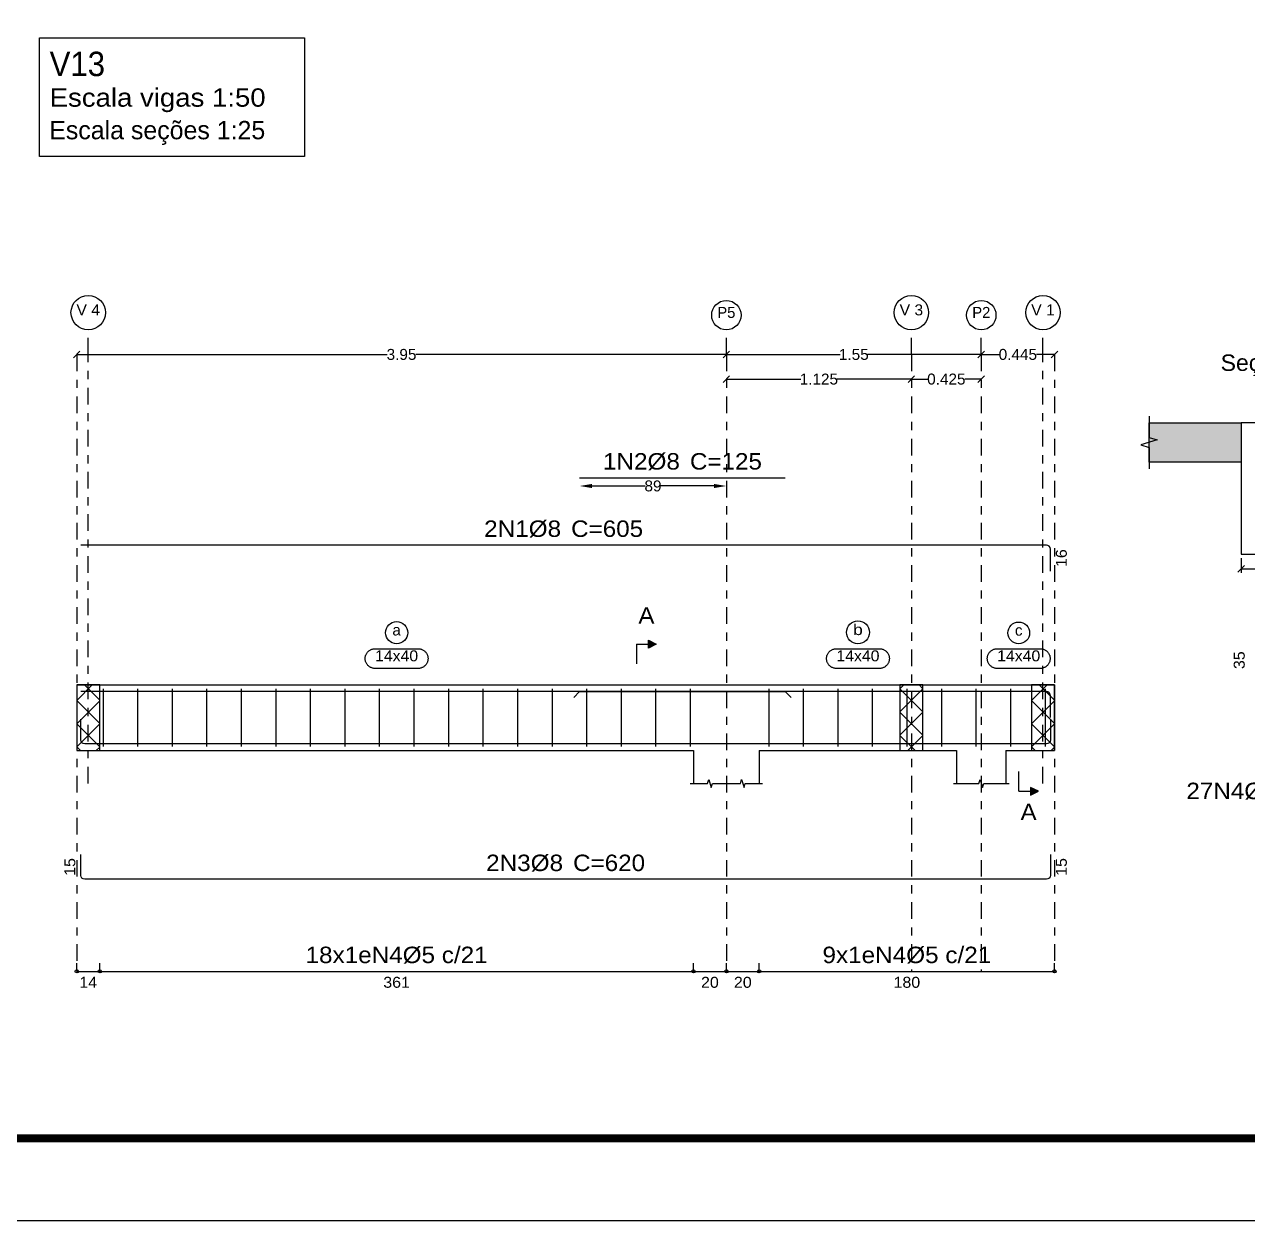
# Model space of a CAD drawing. Header units: centimetres. Extents: x 3194 to 3278, y -951 to -517.
# Drawn here: x 3207.44 to 3222.31, y -889.51 to -874.96 of the extents above; entities that cross this region are included whole.
import ezdxf
from ezdxf.enums import TextEntityAlignment as Align

# ---------------------------------------------------------------- set-up
doc = ezdxf.new("R2010")
doc.units = ezdxf.units.CM
doc.linetypes.add('CYPE_RAYAPUNTO', pattern=[0.4125, 0.2025, -0.105, 0, -0.105])
for name, color, linetype, lineweight in [('ARM_LONGITUDINAL_Ø8', 32, 'Continuous', 9), ('ARM_TRANSVERSAL_Ø5', 120, 'Continuous', 9), ('ELE_ARM_TRANS_TXT_EST', 7, 'Continuous', 9), ('ELE_CONT_NOS', 7, 'Continuous', 9), ('ELE_CONT_VIG_CONCRETO', 7, 'Continuous', 9), ('ELE_COT_COMPRIMENTO_PROJETADO', 8, 'Continuous', 0), ('ELE_COT_COT_ANCORAGENS', 8, 'Continuous', 0), ('ELE_COT_COT_ARM', 8, 'Continuous', 0), ('ELE_COT_COT_EST', 8, 'Continuous', 0), ('ELE_COT_COT_LIN_APOIOS', 8, 'CYPE_RAYAPUNTO', 0), ('ELE_COT_TEXTOS_ESTRIBOS', 8, 'Continuous', 0), ('ELE_REF_COT_LIN_AUX_COTA', 8, 'CYPE_RAYAPUNTO', 9), ('ELE_REF_LINHAS_MARCAS_PLANTA', 8, 'Continuous', 9), ('ELE_REF_MARCAS_PLANTA', 8, 'Continuous', 9), ('ELE_REF_REF_ESCALA', 3, 'Continuous', 9), ('ELE_REF_REF_NOME', 8, 'Continuous', 9), ('ELE_REF_REF_REFERENCIA', 8, 'Continuous', 9), ('ELE_REF_TEXTO_REF_NOME', 8, 'Continuous', 9), ('ELE_REF_TEXTO_REF_REFERENCIA', 8, 'Continuous', 9), ('POR_ARM_LONG_ARM_TEXTOS', 7, 'Continuous', 9), ('POR_ARM_LONG_TXT_COMP', 7, 'Continuous', 9), ('SEC_CONT_LAJES_CORTE', 8, 'Continuous', 9), ('SEC_CONT_VIG_CONCRETO_CORTE', 7, 'Continuous', 9), ('SEC_COTAS_SEC_DIM_VIGA', 8, 'Continuous', 0), ('SEC_COTAS_TEXTOS_DETALHE_ESTRIBOS', 8, 'Continuous', 0), ('SEC_REF_TXT_NOMES', 2, 'Continuous', 9), ('SEC_REF_TXT_POSICOES_ARM_ESTRIBOS', 7, 'Continuous', 9)]:
    doc.layers.add(name, color=color, linetype=linetype, lineweight=lineweight)
doc.layers.add('ARQ-FOLHA', color=7, linetype='Continuous')
doc.layers.add('COTA CYPE', color=31, linetype='Continuous')
doc.styles.add('CYPETXT', font='arial.ttf', dxfattribs={"height": 0.2})
doc.styles.add('CYPETXT_0.2', font='arial.ttf', dxfattribs={"height": 0.133333})
doc.dimstyles.new('cype_arrow', dxfattribs={"dimtxt": 0.18, "dimasz": 0.15, "dimexe": 0.05, "dimexo": 0.05, "dimgap": 0, "dimtad": 0, "dimdec": 4, "dimzin": 0, "dimdsep": 46, "dimtxsty": 'CYPETXT_0.2', "dimcen": 0.09, "dimadec": 0, "dimazin": 0, "dimtfac": 1, "dimtdec": 4, "dimtofl": 0, "dimtmove": 2, "dimatfit": 3, "dimfxl": 1, "dimtolj": 1, "dimtzin": 0, "dimarcsym": 0})
doc.dimstyles.new('cype_oblique', dxfattribs={"dimtxt": 0.18, "dimasz": 0.18, "dimexe": 0.05, "dimexo": 0.05, "dimgap": 0, "dimtad": 0, "dimdec": 4, "dimzin": 0, "dimdsep": 46, "dimtxsty": 'CYPETXT_0.2', "dimblk": 'OBLIQUE', "dimtsz": 0.04, "dimcen": 0.09, "dimadec": 0, "dimazin": 0, "dimtfac": 1, "dimtdec": 4, "dimtofl": 0, "dimtmove": 2, "dimatfit": 3, "dimfxl": 1, "dimtolj": 1, "dimtzin": 0, "dimarcsym": 0})

# ---------------------------------------------------------------- blocks, each defined once
blk = doc.blocks.new('*D1225')
at = {"layer": 'Defpoints', "color": 0, "transparency": 16777216}
for p in [(3222.236, -881.401), (3222.796, -881.401), (3222.796, -881.578)]:
    blk.add_point(p, dxfattribs=at)
at = {"layer": 'SEC_COTAS_SEC_DIM_VIGA', "color": 0, "lineweight": -2, "transparency": 16777216}
for p, q in [((3222.236, -881.451), (3222.236, -881.628)), ((3222.796, -881.451), (3222.796, -881.628)), ((3222.196, -881.618), (3222.276, -881.538)), ((3222.236, -881.578), (3222.427, -881.578)), ((3222.796, -881.578), (3222.605, -881.578)), ((3222.756, -881.618), (3222.836, -881.538))]:
    blk.add_line(p, q, dxfattribs=at)
at = {"layer": 'SEC_COTAS_SEC_DIM_VIGA', "color": 0, "transparency": 16777216, "insert": (3222.516, -881.578), "char_height": 0.1333, "attachment_point": 5, "style": 'CYPETXT_0.2'}
blk.add_mtext('\\A1;14', dxfattribs=at)
blk = doc.blocks.new('_OBLIQUE')
at = {"color": 0, "linetype": 'ByBlock'}
blk.add_line((-0.5, -0.5), (0.5, 0.5), dxfattribs=at)
blk = doc.blocks.new('*D1228')
at = {"layer": 'Defpoints', "color": 0, "transparency": 16777216}
for p in [(3215.976, -879.271), (3215.976, -879.271), (3218.226, -879.271)]:
    blk.add_point(p, dxfattribs=at)
at = {"layer": 'ELE_COT_COMPRIMENTO_PROJETADO', "color": 0, "lineweight": -2, "transparency": 16777216}
for p, q in [((3215.936, -879.311), (3216.016, -879.231)), ((3215.976, -879.271), (3216.882, -879.271)), ((3218.226, -879.271), (3217.32, -879.271)), ((3218.186, -879.311), (3218.266, -879.231))]:
    blk.add_line(p, q, dxfattribs=at)
at = {"layer": 'ELE_COT_COMPRIMENTO_PROJETADO', "color": 0, "transparency": 16777216, "insert": (3217.101, -879.271), "char_height": 0.1333, "attachment_point": 5, "style": 'CYPETXT_0.2'}
blk.add_mtext('\\A1;1.125', dxfattribs=at)
blk = doc.blocks.new('*D1229')
at = {"layer": 'Defpoints', "color": 0, "transparency": 16777216}
for p in [(3218.226, -879.271), (3218.226, -879.271), (3219.076, -879.271)]:
    blk.add_point(p, dxfattribs=at)
at = {"layer": 'ELE_COT_COMPRIMENTO_PROJETADO', "color": 0, "lineweight": -2, "transparency": 16777216}
for p, q in [((3218.186, -879.311), (3218.266, -879.231)), ((3218.226, -879.271), (3218.426, -879.271)), ((3219.076, -879.271), (3218.877, -879.271)), ((3219.036, -879.311), (3219.116, -879.231))]:
    blk.add_line(p, q, dxfattribs=at)
at = {"layer": 'ELE_COT_COMPRIMENTO_PROJETADO', "color": 0, "transparency": 16777216, "insert": (3218.651, -879.271), "char_height": 0.1333, "attachment_point": 5, "style": 'CYPETXT_0.2'}
blk.add_mtext('\\A1;0.425', dxfattribs=at)
blk = doc.blocks.new('*D1230')
at = {"layer": 'Defpoints', "color": 0, "transparency": 16777216}
for p in [(3208.076, -878.971), (3208.076, -878.971), (3215.976, -878.971)]:
    blk.add_point(p, dxfattribs=at)
at = {"layer": 'ELE_COT_COMPRIMENTO_PROJETADO', "color": 0, "lineweight": -2, "transparency": 16777216}
for p, q in [((3208.036, -879.011), (3208.116, -878.931)), ((3208.076, -878.971), (3211.853, -878.971)), ((3215.976, -878.971), (3212.2, -878.971)), ((3215.936, -879.011), (3216.016, -878.931))]:
    blk.add_line(p, q, dxfattribs=at)
at = {"layer": 'ELE_COT_COMPRIMENTO_PROJETADO', "color": 0, "transparency": 16777216, "insert": (3212.026, -878.971), "char_height": 0.1333, "attachment_point": 5, "style": 'CYPETXT_0.2'}
blk.add_mtext('\\A1;3.95', dxfattribs=at)
blk = doc.blocks.new('*D1231')
at = {"layer": 'Defpoints', "color": 0, "transparency": 16777216}
for p in [(3215.976, -878.971), (3215.976, -878.971), (3219.076, -878.971)]:
    blk.add_point(p, dxfattribs=at)
at = {"layer": 'ELE_COT_COMPRIMENTO_PROJETADO', "color": 0, "lineweight": -2, "transparency": 16777216}
for p, q in [((3215.936, -879.011), (3216.016, -878.931)), ((3215.976, -878.971), (3217.359, -878.971)), ((3219.076, -878.971), (3217.694, -878.971)), ((3219.036, -879.011), (3219.116, -878.931))]:
    blk.add_line(p, q, dxfattribs=at)
at = {"layer": 'ELE_COT_COMPRIMENTO_PROJETADO', "color": 0, "transparency": 16777216, "insert": (3217.526, -878.971), "char_height": 0.1333, "attachment_point": 5, "style": 'CYPETXT_0.2'}
blk.add_mtext('\\A1;1.55', dxfattribs=at)
blk = doc.blocks.new('*D1232')
at = {"layer": 'Defpoints', "color": 0, "transparency": 16777216}
for p in [(3219.076, -878.971), (3219.076, -878.971), (3219.966, -878.971)]:
    blk.add_point(p, dxfattribs=at)
at = {"layer": 'ELE_COT_COMPRIMENTO_PROJETADO', "color": 0, "lineweight": -2, "transparency": 16777216}
for p, q in [((3219.036, -879.011), (3219.116, -878.931)), ((3219.076, -878.971), (3219.296, -878.971)), ((3219.966, -878.971), (3219.747, -878.971)), ((3219.926, -879.011), (3220.006, -878.931))]:
    blk.add_line(p, q, dxfattribs=at)
at = {"layer": 'ELE_COT_COMPRIMENTO_PROJETADO', "color": 0, "transparency": 16777216, "insert": (3219.521, -878.971), "char_height": 0.1333, "attachment_point": 5, "style": 'CYPETXT_0.2'}
blk.add_mtext('\\A1;0.445', dxfattribs=at)
blk = doc.blocks.new('*D1236')
at = {"layer": 'Defpoints', "color": 0, "transparency": 16777216}
for p in [(3214.192, -880.571), (3215.976, -880.571), (3215.976, -880.571)]:
    blk.add_point(p, dxfattribs=at)
at = {"layer": 'ELE_COT_COT_ARM', "color": 0, "lineweight": -2, "transparency": 16777216}
for p, q in [((3214.342, -880.571), (3214.988, -880.571)), ((3215.826, -880.571), (3215.18, -880.571))]:
    blk.add_line(p, q, dxfattribs=at)
at = {"layer": 'ELE_COT_COT_ARM', "color": 0, "transparency": 16777216}
for points in [[(3214.342, -880.546), (3214.342, -880.596), (3214.192, -880.571)], [(3215.826, -880.546), (3215.826, -880.596), (3215.976, -880.571)]]:
    blk.add_solid(points, dxfattribs=at)
at = {"layer": 'ELE_COT_COT_ARM', "color": 0, "transparency": 16777216, "insert": (3215.084, -880.571), "char_height": 0.1333, "attachment_point": 5, "style": 'CYPETXT_0.2'}
blk.add_mtext('\\A1;89', dxfattribs=at)
blk = doc.blocks.new('FOLHA A1')
at = {"layer": 'ARQ-FOLHA'}
blk.add_line((0, -594), (841, -594), dxfattribs=at)
at = {"layer": 'ARQ-FOLHA', "const_width": 1}
blk.add_lwpolyline([(25, -10), (25, -584), (831, -584), (831, -10), (25, -10)], dxfattribs=at)

msp = doc.modelspace()

# ---------------------------------------------------------------- hatches: boundary and pattern name
at = {"layer": 'ELE_REF_LINHAS_MARCAS_PLANTA'}
for points in [[(3215.02818, -882.54365), (3215.02818, -882.44765), (3215.12418, -882.49565)], [(3219.67536, -884.23765), (3219.67536, -884.33365), (3219.77136, -884.28565)]]:
    msp.add_hatch(color=256, dxfattribs=at).paths.add_polyline_path(points)
at = {"layer": 'SEC_CONT_LAJES_CORTE', "true_color": 0xdad7d3}
msp.add_hatch(color=254, dxfattribs=at).paths.add_polyline_path([(3221.11629, -879.8011), (3222.23629, -879.8011), (3222.23629, -880.2811), (3221.11629, -880.2811)])

# ---------------------------------------------------------------- linework, layer by layer
at = {"layer": 'ARM_LONGITUDINAL_Ø8'}
for p, q in [((3214.19207, -883.07265), (3214.12136, -883.14336)), ((3216.69207, -883.07265), (3216.76279, -883.14336))]:
    msp.add_line(p, q, dxfattribs=at)
for points in [[(3214.19207, -880.4711), (3216.69207, -880.4711)], [(3219.91629, -881.60655), (3219.91629, -881.33839), (3219.91264, -881.32002), (3219.90223, -881.30445), (3219.88666, -881.29404), (3219.86829, -881.29039), (3208.12629, -881.29039)], [(3219.91629, -883.3888), (3219.91629, -883.12065), (3219.91264, -883.10228), (3219.90223, -883.0867), (3219.88666, -883.0763), (3219.86829, -883.07265), (3208.12629, -883.07265)], [(3214.19207, -883.07265), (3216.69207, -883.07265)], [(3219.91629, -883.40865), (3219.91629, -883.66065), (3219.91264, -883.67901), (3219.90223, -883.69459), (3219.88666, -883.70499), (3219.86829, -883.70865), (3208.17429, -883.70865), (3208.15592, -883.70499), (3208.14035, -883.69459), (3208.12994, -883.67901), (3208.12629, -883.66065), (3208.12629, -883.40865)], [(3219.91629, -885.05565), (3219.91629, -885.30765), (3219.91264, -885.32601), (3219.90223, -885.34159), (3219.88666, -885.35199), (3219.86829, -885.35565), (3208.17429, -885.35565), (3208.15592, -885.35199), (3208.14035, -885.34159), (3208.12994, -885.32601), (3208.12629, -885.30765), (3208.12629, -885.05565)]]:
    msp.add_lwpolyline(points, dxfattribs=at)
at = {"layer": 'ARM_TRANSVERSAL_Ø5'}
for p, q in [((3208.39629, -883.04065), (3208.39629, -883.74065)), ((3208.81629, -883.04065), (3208.81629, -883.74065)), ((3209.23629, -883.04065), (3209.23629, -883.74065)), ((3209.65629, -883.04065), (3209.65629, -883.74065)), ((3210.07629, -883.04065), (3210.07629, -883.74065)), ((3210.49629, -883.04065), (3210.49629, -883.74065)), ((3210.91629, -883.04065), (3210.91629, -883.74065)), ((3211.33629, -883.04065), (3211.33629, -883.74065)), ((3211.75629, -883.04065), (3211.75629, -883.74065)), ((3212.17629, -883.04065), (3212.17629, -883.74065)), ((3212.59629, -883.04065), (3212.59629, -883.74065)), ((3213.01629, -883.04065), (3213.01629, -883.74065)), ((3213.43629, -883.04065), (3213.43629, -883.74065)), ((3213.85629, -883.04065), (3213.85629, -883.74065)), ((3214.27629, -883.04065), (3214.27629, -883.74065)), ((3214.69629, -883.04065), (3214.69629, -883.74065)), ((3215.11629, -883.04065), (3215.11629, -883.74065)), ((3215.53629, -883.04065), (3215.53629, -883.74065)), ((3216.49129, -883.04065), (3216.49129, -883.74065)), ((3216.91129, -883.04065), (3216.91129, -883.74065)), ((3217.33129, -883.04065), (3217.33129, -883.74065)), ((3217.75129, -883.04065), (3217.75129, -883.74065)), ((3218.17129, -883.04065), (3218.17129, -883.74065)), ((3218.59129, -883.04065), (3218.59129, -883.74065)), ((3219.01129, -883.04065), (3219.01129, -883.74065)), ((3219.43129, -883.04065), (3219.43129, -883.74065)), ((3219.85129, -883.04065), (3219.85129, -883.74065))]:
    msp.add_line(p, q, dxfattribs=at)
at = {"layer": 'COTA CYPE'}
msp.add_lwpolyline([(3207.62184, -875.11809), (3210.84824, -875.11809), (3210.84824, -876.56156), (3207.62184, -876.56156)], close=True, dxfattribs=at)
at = {"layer": 'ELE_CONT_NOS'}
for p, q in [((3208.07629, -882.99065), (3208.07629, -883.79065)), ((3219.96629, -882.99065), (3219.96629, -883.79065)), ((3215.57629, -883.79065), (3215.57629, -884.19065)), ((3216.37629, -883.79065), (3216.37629, -884.19065)), ((3218.77643, -883.79065), (3218.77643, -884.19065)), ((3219.37643, -883.79065), (3219.37643, -884.19065))]:
    msp.add_line(p, q, dxfattribs=at)
at = {"layer": 'ELE_CONT_NOS', "lineweight": 0}
for p, q in [((3208.07629, -883.17988), (3208.26553, -882.99065)), ((3208.35629, -883.17704), (3208.1699, -882.99065)), ((3218.08629, -883.03704), (3218.13268, -882.99065)), ((3218.36629, -883.03704), (3218.3199, -882.99065)), ((3219.68629, -883.17988), (3219.87553, -882.99065)), ((3219.96629, -883.17704), (3219.7799, -882.99065)), ((3218.08629, -883.31988), (3218.36629, -883.03988)), ((3218.36629, -883.31988), (3218.08629, -883.03988)), ((3208.35629, -883.45988), (3208.07629, -883.17988)), ((3208.07629, -883.46272), (3208.35629, -883.18272)), ((3219.96629, -883.45988), (3219.68629, -883.17988)), ((3219.68629, -883.46272), (3219.96629, -883.18272)), ((3218.08629, -883.60272), (3218.36629, -883.32272)), ((3218.36629, -883.60272), (3218.08629, -883.32272)), ((3208.35629, -883.74272), (3208.07629, -883.46272)), ((3208.07629, -883.74557), (3208.35629, -883.46557)), ((3219.96629, -883.74272), (3219.68629, -883.46272)), ((3219.68629, -883.74557), (3219.96629, -883.46557)), ((3208.12137, -883.79065), (3208.07629, -883.74557)), ((3208.31405, -883.79065), (3208.35629, -883.74841)), ((3218.27137, -883.79065), (3218.08629, -883.60557)), ((3218.18121, -883.79065), (3218.36629, -883.60557)), ((3219.73137, -883.79065), (3219.68629, -883.74557)), ((3219.92405, -883.79065), (3219.96629, -883.74841))]:
    msp.add_line(p, q, dxfattribs=at)
at = {"layer": 'ELE_CONT_NOS'}
for points in [[(3208.07629, -882.99065), (3208.35629, -882.99065)], [(3215.57629, -882.99065), (3216.37629, -882.99065)], [(3218.77643, -882.99065), (3219.37643, -882.99065)], [(3219.68629, -882.99065), (3219.96629, -882.99065)], [(3208.07629, -883.79065), (3208.35629, -883.79065)], [(3219.68629, -883.79065), (3219.96629, -883.79065)], [(3215.53629, -884.19065), (3215.74629, -884.19065), (3215.76129, -884.14065), (3215.79129, -884.24065), (3215.80629, -884.19065), (3216.01629, -884.19065)], [(3215.93629, -884.19065), (3216.14629, -884.19065), (3216.16129, -884.14065), (3216.19129, -884.24065), (3216.20629, -884.19065), (3216.41629, -884.19065)], [(3218.73643, -884.19065), (3219.04643, -884.19065), (3219.06143, -884.14065), (3219.09143, -884.24065), (3219.10643, -884.19065), (3219.41643, -884.19065)]]:
    msp.add_lwpolyline(points, dxfattribs=at)
at = {"layer": 'ELE_CONT_NOS', "lineweight": 0}
for points in [[(3208.07629, -882.99065), (3208.07629, -883.79065), (3208.35629, -883.79065), (3208.35629, -882.99065), (3208.07629, -882.99065)], [(3218.08629, -882.99065), (3218.08629, -883.79065), (3218.36629, -883.79065), (3218.36629, -882.99065), (3218.08629, -882.99065)], [(3219.68629, -882.99065), (3219.68629, -883.79065), (3219.96629, -883.79065), (3219.96629, -882.99065), (3219.68629, -882.99065)]]:
    msp.add_lwpolyline(points, close=True, dxfattribs=at)
at = {"layer": 'ELE_CONT_VIG_CONCRETO'}
for p, q in [((3208.35629, -882.99065), (3215.57629, -882.99065)), ((3216.37629, -882.99065), (3218.22629, -882.99065)), ((3218.22629, -882.99065), (3218.77643, -882.99065)), ((3219.37643, -882.99065), (3219.68629, -882.99065)), ((3208.35629, -883.79065), (3215.57629, -883.79065)), ((3216.37629, -883.79065), (3218.22629, -883.79065)), ((3218.22629, -883.79065), (3218.77643, -883.79065)), ((3219.37643, -883.79065), (3219.68629, -883.79065))]:
    msp.add_line(p, q, dxfattribs=at)
at = {"layer": 'ELE_COT_COT_EST'}
for p, q in [((3208.07629, -886.47565), (3208.07629, -886.37565)), ((3208.35629, -886.47565), (3208.35629, -886.37565)), ((3215.57629, -886.47565), (3215.57629, -886.37565)), ((3215.97629, -886.47565), (3215.97629, -886.37565)), ((3216.37629, -886.47565), (3216.37629, -886.37565))]:
    msp.add_line(p, q, dxfattribs=at)
for points in [[(3208.07629, -886.47565), (3208.35629, -886.47565), (3208.35629, -886.37565)], [(3208.35629, -886.47565), (3215.57629, -886.47565), (3215.57629, -886.37565)], [(3215.57629, -886.47565), (3215.97629, -886.47565), (3215.97629, -886.37565)], [(3215.97629, -886.47565), (3216.37629, -886.47565), (3216.37629, -886.37565)], [(3216.37629, -886.47565), (3219.96629, -886.47565), (3219.96629, -886.37565)]]:
    msp.add_lwpolyline(points, dxfattribs=at)
for centre in [(3208.07629, -886.47565), (3208.35629, -886.47565), (3208.35629, -886.47565), (3215.57629, -886.47565), (3215.57629, -886.47565), (3215.97629, -886.47565), (3215.97629, -886.47565), (3216.37629, -886.47565), (3216.37629, -886.47565), (3219.96629, -886.47565)]:
    msp.add_circle(centre, 0.02, dxfattribs=at)
at = {"layer": 'ELE_COT_COT_LIN_APOIOS'}
for p, q in [((3208.07629, -878.9711), (3208.07629, -886.47565)), ((3215.97629, -878.9711), (3215.97629, -886.47565)), ((3215.97629, -878.9711), (3215.97629, -886.47565)), ((3218.22629, -878.9711), (3218.22629, -886.47565)), ((3219.07643, -878.9711), (3219.07643, -886.47565)), ((3219.07643, -878.9711), (3219.07643, -886.47565)), ((3219.96629, -878.9711), (3219.96629, -886.47565))]:
    msp.add_line(p, q, dxfattribs=at)
at = {"layer": 'ELE_REF_COT_LIN_AUX_COTA'}
for p, q in [((3208.21629, -878.9711), (3208.21629, -878.6711)), ((3215.97629, -878.9711), (3215.97629, -878.6711)), ((3218.22629, -878.9711), (3218.22629, -878.6711)), ((3219.07643, -878.9711), (3219.07643, -878.6711)), ((3219.82629, -878.9711), (3219.82629, -878.6711)), ((3208.21629, -884.19065), (3208.21629, -878.9711)), ((3219.82629, -884.19065), (3219.82629, -878.9711))]:
    msp.add_line(p, q, dxfattribs=at)
at = {"layer": 'ELE_REF_LINHAS_MARCAS_PLANTA'}
for p, q in [((3214.88418, -882.49565), (3214.88418, -882.73565)), ((3214.88418, -882.49565), (3215.02818, -882.49565)), ((3219.53136, -884.28565), (3219.53136, -884.04565)), ((3219.53136, -884.28565), (3219.67536, -884.28565))]:
    msp.add_line(p, q, dxfattribs=at)
for points in [[(3215.02818, -882.54365), (3215.02818, -882.44765), (3215.12418, -882.49565)], [(3219.67536, -884.23765), (3219.67536, -884.33365), (3219.77136, -884.28565)]]:
    msp.add_lwpolyline(points, close=True, dxfattribs=at)
at = {"layer": 'ELE_REF_REF_NOME'}
for points in [[(3212.22829, -882.55065), (3212.23631, -882.55091), (3212.24428, -882.55172), (3212.25219, -882.55305), (3212.25999, -882.55491), (3212.26765, -882.55729), (3212.27514, -882.56017), (3212.28241, -882.56354), (3212.28944, -882.5674), (3212.2962, -882.57171), (3212.30266, -882.57647), (3212.30878, -882.58165), (3212.31455, -882.58722), (3212.31993, -882.59317), (3212.3249, -882.59946), (3212.32944, -882.60608), (3212.33352, -882.61298), (3212.33714, -882.62013), (3212.34027, -882.62752), (3212.3429, -882.63509), (3212.34502, -882.64283), (3212.34662, -882.65069), (3212.34769, -882.65863), (3212.34822, -882.66664), (3212.34822, -882.67466), (3212.34769, -882.68266), (3212.34662, -882.69061), (3212.34502, -882.69846), (3212.3429, -882.7062), (3212.34027, -882.71377), (3212.33714, -882.72116), (3212.33352, -882.72832), (3212.32944, -882.73522), (3212.3249, -882.74183), (3212.31993, -882.74812), (3212.31455, -882.75407), (3212.30878, -882.75964), (3212.30266, -882.76482), (3212.2962, -882.76958), (3212.28944, -882.77389), (3212.28241, -882.77775), (3212.27514, -882.78112), (3212.26765, -882.78401), (3212.25999, -882.78638), (3212.25219, -882.78824), (3212.24428, -882.78957), (3212.23631, -882.79038), (3212.22829, -882.79065), (3211.70429, -882.79065), (3211.69628, -882.79038), (3211.6883, -882.78957), (3211.68039, -882.78824), (3211.67259, -882.78638), (3211.66493, -882.78401), (3211.65744, -882.78112), (3211.65017, -882.77775), (3211.64314, -882.77389), (3211.63638, -882.76958), (3211.62992, -882.76482), (3211.6238, -882.75964), (3211.61803, -882.75407), (3211.61265, -882.74812), (3211.60768, -882.74183), (3211.60314, -882.73522), (3211.59906, -882.72832), (3211.59544, -882.72116), (3211.59231, -882.71377), (3211.58968, -882.7062), (3211.58756, -882.69846), (3211.58596, -882.69061), (3211.58489, -882.68266), (3211.58436, -882.67466), (3211.58436, -882.66664), (3211.58489, -882.65863), (3211.58596, -882.65069), (3211.58756, -882.64283), (3211.58968, -882.63509), (3211.59231, -882.62752), (3211.59544, -882.62013), (3211.59906, -882.61298), (3211.60314, -882.60608), (3211.60768, -882.59946), (3211.61265, -882.59317), (3211.61803, -882.58722), (3211.6238, -882.58165), (3211.62992, -882.57647), (3211.63638, -882.57171), (3211.64314, -882.5674), (3211.65017, -882.56354), (3211.65744, -882.56017), (3211.66493, -882.55729), (3211.67259, -882.55491), (3211.68039, -882.55305), (3211.6883, -882.55172), (3211.69628, -882.55091), (3211.70429, -882.55065), (3212.22829, -882.55065)], [(3217.83836, -882.55065), (3217.84637, -882.55091), (3217.85435, -882.55172), (3217.86226, -882.55305), (3217.87006, -882.55491), (3217.87772, -882.55729), (3217.88521, -882.56017), (3217.89248, -882.56354), (3217.89951, -882.5674), (3217.90627, -882.57171), (3217.91273, -882.57647), (3217.91885, -882.58165), (3217.92462, -882.58722), (3217.93, -882.59317), (3217.93497, -882.59946), (3217.93951, -882.60608), (3217.94359, -882.61298), (3217.94721, -882.62013), (3217.95034, -882.62752), (3217.95297, -882.63509), (3217.95509, -882.64283), (3217.95669, -882.65069), (3217.95776, -882.65863), (3217.95829, -882.66664), (3217.95829, -882.67466), (3217.95776, -882.68266), (3217.95669, -882.69061), (3217.95509, -882.69846), (3217.95297, -882.7062), (3217.95034, -882.71377), (3217.94721, -882.72116), (3217.94359, -882.72832), (3217.93951, -882.73522), (3217.93497, -882.74183), (3217.93, -882.74812), (3217.92462, -882.75407), (3217.91885, -882.75964), (3217.91273, -882.76482), (3217.90627, -882.76958), (3217.89951, -882.77389), (3217.89248, -882.77775), (3217.88521, -882.78112), (3217.87772, -882.78401), (3217.87006, -882.78638), (3217.86226, -882.78824), (3217.85435, -882.78957), (3217.84637, -882.79038), (3217.83836, -882.79065), (3217.31436, -882.79065), (3217.30634, -882.79038), (3217.29837, -882.78957), (3217.29046, -882.78824), (3217.28266, -882.78638), (3217.275, -882.78401), (3217.26751, -882.78112), (3217.26024, -882.77775), (3217.25321, -882.77389), (3217.24645, -882.76958), (3217.23999, -882.76482), (3217.23387, -882.75964), (3217.2281, -882.75407), (3217.22272, -882.74812), (3217.21775, -882.74183), (3217.21321, -882.73522), (3217.20913, -882.72832), (3217.20551, -882.72116), (3217.20238, -882.71377), (3217.19975, -882.7062), (3217.19763, -882.69846), (3217.19603, -882.69061), (3217.19496, -882.68266), (3217.19443, -882.67466), (3217.19443, -882.66664), (3217.19496, -882.65863), (3217.19603, -882.65069), (3217.19763, -882.64283), (3217.19975, -882.63509), (3217.20238, -882.62752), (3217.20551, -882.62013), (3217.20913, -882.61298), (3217.21321, -882.60608), (3217.21775, -882.59946), (3217.22272, -882.59317), (3217.2281, -882.58722), (3217.23387, -882.58165), (3217.23999, -882.57647), (3217.24645, -882.57171), (3217.25321, -882.5674), (3217.26024, -882.56354), (3217.26751, -882.56017), (3217.275, -882.55729), (3217.28266, -882.55491), (3217.29046, -882.55305), (3217.29837, -882.55172), (3217.30634, -882.55091), (3217.31436, -882.55065), (3217.83836, -882.55065)], [(3219.79336, -882.55065), (3219.80137, -882.55091), (3219.80935, -882.55172), (3219.81726, -882.55305), (3219.82506, -882.55491), (3219.83272, -882.55729), (3219.84021, -882.56017), (3219.84748, -882.56354), (3219.85451, -882.5674), (3219.86127, -882.57171), (3219.86773, -882.57647), (3219.87385, -882.58165), (3219.87962, -882.58722), (3219.885, -882.59317), (3219.88997, -882.59946), (3219.89451, -882.60608), (3219.89859, -882.61298), (3219.90221, -882.62013), (3219.90534, -882.62752), (3219.90797, -882.63509), (3219.91009, -882.64283), (3219.91169, -882.65069), (3219.91276, -882.65863), (3219.91329, -882.66664), (3219.91329, -882.67466), (3219.91276, -882.68266), (3219.91169, -882.69061), (3219.91009, -882.69846), (3219.90797, -882.7062), (3219.90534, -882.71377), (3219.90221, -882.72116), (3219.89859, -882.72832), (3219.89451, -882.73522), (3219.88997, -882.74183), (3219.885, -882.74812), (3219.87962, -882.75407), (3219.87385, -882.75964), (3219.86773, -882.76482), (3219.86127, -882.76958), (3219.85451, -882.77389), (3219.84748, -882.77775), (3219.84021, -882.78112), (3219.83272, -882.78401), (3219.82506, -882.78638), (3219.81726, -882.78824), (3219.80935, -882.78957), (3219.80137, -882.79038), (3219.79336, -882.79065), (3219.26936, -882.79065), (3219.26134, -882.79038), (3219.25337, -882.78957), (3219.24546, -882.78824), (3219.23766, -882.78638), (3219.23, -882.78401), (3219.22251, -882.78112), (3219.21524, -882.77775), (3219.20821, -882.77389), (3219.20145, -882.76958), (3219.19499, -882.76482), (3219.18887, -882.75964), (3219.1831, -882.75407), (3219.17772, -882.74812), (3219.17275, -882.74183), (3219.16821, -882.73522), (3219.16413, -882.72832), (3219.16051, -882.72116), (3219.15738, -882.71377), (3219.15475, -882.7062), (3219.15263, -882.69846), (3219.15103, -882.69061), (3219.14996, -882.68266), (3219.14943, -882.67466), (3219.14943, -882.66664), (3219.14996, -882.65863), (3219.15103, -882.65069), (3219.15263, -882.64283), (3219.15475, -882.63509), (3219.15738, -882.62752), (3219.16051, -882.62013), (3219.16413, -882.61298), (3219.16821, -882.60608), (3219.17275, -882.59946), (3219.17772, -882.59317), (3219.1831, -882.58722), (3219.18887, -882.58165), (3219.19499, -882.57647), (3219.20145, -882.57171), (3219.20821, -882.5674), (3219.21524, -882.56354), (3219.22251, -882.56017), (3219.23, -882.55729), (3219.23766, -882.55491), (3219.24546, -882.55305), (3219.25337, -882.55172), (3219.26134, -882.55091), (3219.26936, -882.55065), (3219.79336, -882.55065)]]:
    msp.add_lwpolyline(points, close=True, dxfattribs=at)
for centre, radius in [((3211.96629, -882.35594), 0.13471), ((3217.57636, -882.35132), 0.13933), ((3219.53136, -882.35856), 0.13209)]:
    msp.add_circle(centre, radius, dxfattribs=at)
at = {"layer": 'ELE_REF_REF_REFERENCIA'}
for centre, radius in [((3208.21629, -878.4617), 0.2094), ((3215.97629, -878.4927), 0.17839), ((3218.22629, -878.4617), 0.2094), ((3219.07643, -878.4927), 0.17839), ((3219.82629, -878.4617), 0.2094)]:
    msp.add_circle(centre, radius, dxfattribs=at)
at = {"layer": 'SEC_CONT_LAJES_CORTE'}
for points in [[(3221.11629, -879.7211), (3221.11629, -879.9811), (3221.21629, -880.0111), (3221.01629, -880.0711), (3221.11629, -880.1011), (3221.11629, -880.3611)], [(3221.11629, -879.8011), (3222.23629, -879.8011), (3222.23629, -880.2811), (3221.11629, -880.2811)]]:
    msp.add_lwpolyline(points, dxfattribs=at)
at = {"layer": 'SEC_CONT_LAJES_CORTE', "color": 254, "true_color": 0xdad7d3}
msp.add_lwpolyline([(3221.11629, -879.8011), (3222.23629, -879.8011), (3222.23629, -880.2811), (3221.11629, -880.2811)], close=True, dxfattribs=at)
at = {"layer": 'SEC_CONT_VIG_CONCRETO_CORTE'}
msp.add_lwpolyline([(3222.79629, -879.8011), (3222.23629, -879.8011), (3222.23629, -881.4011), (3222.79629, -881.4011), (3222.79629, -879.8011)], close=True, dxfattribs=at)

# ---------------------------------------------------------------- block references
at = {"layer": 'ARQ-FOLHA', "xscale": 0.1, "yscale": 0.1, "zscale": 0.1}
msp.add_blockref('FOLHA A1', (3194.3194, -830.10749), dxfattribs=at)

# ---------------------------------------------------------------- texts
at = {"layer": 'COTA CYPE', "style": 'CYPETXT', "width": 0.911221}
msp.add_text('V13', height=0.297399, dxfattribs=at).set_placement((3207.74725, -875.58485), (3208.42086, -875.58485), align=Align.FIT)
at = {"layer": 'ELE_ARM_TRANS_TXT_EST', "style": 'CYPETXT'}
for s, width, p, p2 in [('18x1eN4%%c5 c/21', 1.055863, (3210.85929, -886.37565), (3213.07329, -886.37565)), ('9x1eN4%%c5 c/21', 1.056929, (3217.14529, -886.37565), (3219.19729, -886.37565))]:
    msp.add_text(s, height=0.2, dxfattribs=dict(at, width=width)).set_placement(p, p2, align=Align.FIT)
at = {"layer": 'ELE_COT_COT_ANCORAGENS', "style": 'CYPETXT', "width": 1.042546}
for s, p, p2 in [('16', (3220.11629, -881.55647), (3220.11629, -881.34047)), ('15', (3208.05962, -885.31365), (3208.05962, -885.09765)), ('15', (3220.11629, -885.31365), (3220.11629, -885.09765))]:
    msp.add_text(s, height=0.133333, rotation=90, dxfattribs=at).set_placement(p, p2, align=Align.FIT)
at = {"layer": 'ELE_COT_TEXTOS_ESTRIBOS', "style": 'CYPETXT', "width": 1.042546}
for s, p, p2 in [('14', (3208.10829, -886.67565), (3208.32429, -886.67565)), ('361', (3211.80429, -886.67565), (3212.12829, -886.67565)), ('20', (3215.66829, -886.67565), (3215.88429, -886.67565)), ('20', (3216.06829, -886.67565), (3216.28429, -886.67565)), ('180', (3218.00929, -886.67565), (3218.33329, -886.67565))]:
    msp.add_text(s, height=0.133333, dxfattribs=at).set_placement(p, p2, align=Align.FIT)
at = {"layer": 'ELE_REF_MARCAS_PLANTA', "style": 'CYPETXT', "width": 1.044083}
for p, p2 in [((3214.90668, -882.24565), (3215.10168, -882.24565)), ((3219.55386, -884.63565), (3219.74886, -884.63565))]:
    msp.add_text('A', height=0.2, dxfattribs=at).set_placement(p, p2, align=Align.FIT)
at = {"layer": 'ELE_REF_REF_ESCALA', "style": 'CYPETXT'}
for s, width, p, p2 in [('Escala vigas 1:50', 1.075389, (3207.74725, -875.9566), (3210.37365, -875.9566)), ('Escala seções 1:25', 0.971968, (3207.74237, -876.35272), (3210.36878, -876.35272))]:
    msp.add_text(s, height=0.2230494, dxfattribs=dict(at, width=width)).set_placement(p, p2, align=Align.FIT)
at = {"layer": 'ELE_REF_TEXTO_REF_NOME', "style": 'CYPETXT'}
for s, height, width, p, p2 in [('b', 0.13333, 1.139078, (3217.51736, -882.38465), (3217.63536, -882.38465)), ('a', 0.13333, 0.984627, (3211.91529, -882.38927), (3212.01729, -882.38927)), ('c', 0.13333, 0.987832, (3219.48536, -882.39189), (3219.57736, -882.39189)), ('14x40', 0.133333, 1.032505, (3211.70429, -882.70398), (3212.22829, -882.70398)), ('14x40', 0.133333, 1.032505, (3217.31436, -882.70398), (3217.83836, -882.70398)), ('14x40', 0.133333, 1.032505, (3219.26936, -882.70398), (3219.79336, -882.70398))]:
    msp.add_text(s, height=height, dxfattribs=dict(at, width=width)).set_placement(p, p2, align=Align.FIT)
at = {"layer": 'ELE_REF_TEXTO_REF_REFERENCIA', "style": 'CYPETXT'}
for s, width, p, p2 in [('V 4', 1.022957, (3208.07329, -878.49504), (3208.35929, -878.49504)), ('P5', 0.965629, (3215.86629, -878.52604), (3216.08629, -878.52604)), ('V 3', 1.022957, (3218.08329, -878.49504), (3218.36929, -878.49504)), ('P2', 0.965629, (3218.96643, -878.52604), (3219.18643, -878.52604)), ('V 1', 1.022957, (3219.68329, -878.49504), (3219.96929, -878.49504))]:
    msp.add_text(s, height=0.133333, dxfattribs=dict(at, width=width)).set_placement(p, p2, align=Align.FIT)
at = {"layer": 'POR_ARM_LONG_ARM_TEXTOS', "style": 'CYPETXT', "width": 1.057309}
for s, p, p2 in [('1N2%%c8', (3214.47557, -880.3711), (3215.41157, -880.3711)), ('2N1%%c8', (3213.03079, -881.19039), (3213.96679, -881.19039)), ('2N3%%c8', (3213.05479, -885.25565), (3213.99079, -885.25565))]:
    msp.add_text(s, height=0.2, dxfattribs=at).set_placement(p, p2, align=Align.FIT)
at = {"layer": 'POR_ARM_LONG_TXT_COMP', "style": 'CYPETXT', "width": 1.053117}
for s, p, p2 in [(' C=125', (3215.45157, -880.3711), (3216.40857, -880.3711)), (' C=605', (3214.00679, -881.19039), (3214.96379, -881.19039)), (' C=620', (3214.03079, -885.25565), (3214.98779, -885.25565))]:
    msp.add_text(s, height=0.2, dxfattribs=at).set_placement(p, p2, align=Align.FIT)
at = {"layer": 'SEC_COTAS_TEXTOS_DETALHE_ESTRIBOS', "style": 'CYPETXT', "width": 1.042546}
msp.add_text('35', height=0.133333, rotation=90, dxfattribs=at).set_placement((3222.27962, -882.79843), (3222.27962, -882.58243), align=Align.FIT)
at = {"layer": 'SEC_REF_TXT_NOMES', "style": 'CYPETXT', "width": 1.002256}
msp.add_text('Seção A', height=0.2, dxfattribs=at).set_placement((3221.98679, -879.1711), (3223.04579, -879.1711), align=Align.FIT)
at = {"layer": 'SEC_REF_TXT_POSICOES_ARM_ESTRIBOS', "style": 'CYPETXT', "width": 1.055186}
msp.add_text('27N4%%c5 C=96', height=0.2, dxfattribs=at).set_placement((3221.56979, -884.38043), (3223.46279, -884.38043), align=Align.FIT)

# ---------------------------------------------------------------- dimensions: what is measured, and where the dimension line sits
at = {"layer": 'ELE_COT_COMPRIMENTO_PROJETADO'}
for p1, p2, text, picture, middle in [((3215.97629, -878.9711), (3208.07629, -878.9711), '3.95', '*D1230', (3212.02629, -878.9711)), ((3219.07643, -878.9711), (3215.97629, -878.9711), '1.55', '*D1231', (3217.52636, -878.9711)), ((3219.96629, -878.9711), (3219.07643, -878.9711), '0.445', '*D1232', (3219.52136, -878.9711)), ((3218.22629, -879.2711), (3215.97629, -879.2711), '1.125', '*D1228', (3217.10129, -879.2711)), ((3219.07643, -879.2711), (3218.22629, -879.2711), '0.425', '*D1229', (3218.65136, -879.2711))]:
    dim = msp.add_aligned_dim(p1=p1, p2=p2, distance=0, text=text, dimstyle='cype_oblique', override={"dimexe": 0, "dimexo": 0}, dxfattribs=at)
    dim.commit()
    dim.dimension.update_dxf_attribs({"geometry": picture, "text_midpoint": middle})
at = {"layer": 'ELE_COT_COT_ARM'}
dim = msp.add_aligned_dim(p1=(3214.19207, -880.5711), p2=(3215.97629, -880.5711), distance=0, text='89', dimstyle='cype_arrow', override={"dimexe": 0, "dimexo": 0}, dxfattribs=at)
dim.commit()
dim.dimension.update_dxf_attribs({"geometry": '*D1236', "text_midpoint": (3215.08418, -880.5711)})
at = {"layer": 'SEC_COTAS_SEC_DIM_VIGA'}
dim = msp.add_aligned_dim(p1=(3222.23629, -881.4011), p2=(3222.79629, -881.4011), distance=-0.17733, text='14', dimstyle='cype_oblique', dxfattribs=at)
dim.commit()
dim.dimension.update_dxf_attribs({"geometry": '*D1225', "text_midpoint": (3222.51629, -881.57843)})

doc.saveas('drawing.dxf')
